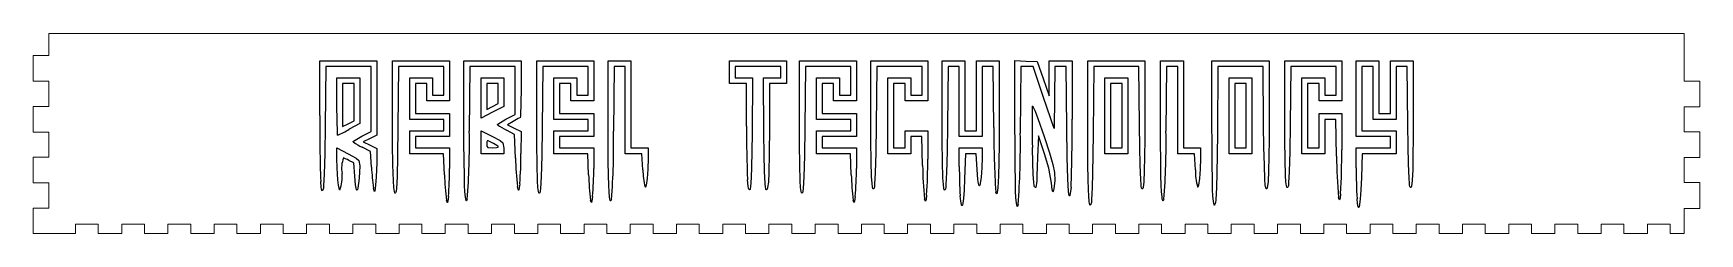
# Model space of a CAD drawing. Header units: millimetres. Extents: x -538 to 0, y -65 to 0.
import ezdxf

# ---------------------------------------------------------------- set-up
doc = ezdxf.new("R2010")
doc.units = ezdxf.units.MM

msp = doc.modelspace()

# ---------------------------------------------------------------- linework, layer by layer
at = {"color": 7, "linetype": 'Continuous', "lineweight": 15}
for p, q in [((-533.36, 0), (-533.36, -7.16)), ((-5, 0), (-533.36, 0)), ((-5, -15.39), (-5, 0)), ((-538.36, -7.16), (-538.36, -15.46)), ((-533.36, -7.16), (-538.36, -7.16)), ((-538.36, -15.46), (-533.36, -15.46)), ((-533.36, -15.46), (-533.36, -23.56)), ((0, -15.39), (-5, -15.39)), ((0, -23.68), (0, -15.39)), ((-538.36, -23.56), (-538.36, -31.86)), ((-533.36, -23.56), (-538.36, -23.56)), ((-5, -23.68), (0, -23.68)), ((-5, -31.79), (-5, -23.68)), ((-538.36, -31.86), (-533.36, -31.86)), ((-533.36, -31.86), (-533.36, -39.96)), ((0, -31.79), (-5, -31.79)), ((0, -40.08), (0, -31.79)), ((-538.36, -39.96), (-538.36, -48.26)), ((-533.36, -39.96), (-538.36, -39.96)), ((-5, -40.08), (0, -40.08)), ((-5, -48.16), (-5, -40.08)), ((-538.36, -48.26), (-533.36, -48.26)), ((-533.36, -48.26), (-533.36, -56.36)), ((0, -48.16), (-5, -48.16)), ((0, -56.45), (0, -48.16)), ((-538.36, -56.36), (-538.36, -64.6)), ((-533.36, -56.36), (-538.36, -56.36)), ((-5, -56.45), (0, -56.45)), ((-5, -64.6), (-5, -56.45)), ((-538.36, -64.6), (-524.74, -64.6)), ((-524.74, -61.6), (-517.37, -61.6)), ((-524.74, -64.6), (-524.74, -61.6)), ((-517.37, -61.6), (-517.37, -64.6)), ((-517.37, -64.6), (-509.8, -64.6)), ((-509.8, -61.6), (-502.44, -61.6)), ((-509.8, -64.6), (-509.8, -61.6)), ((-502.44, -61.6), (-502.44, -64.6)), ((-502.44, -64.6), (-494.87, -64.6)), ((-494.87, -61.6), (-487.5, -61.6)), ((-494.87, -64.6), (-494.87, -61.6)), ((-487.5, -61.6), (-487.5, -64.6)), ((-487.5, -64.6), (-479.93, -64.6)), ((-479.93, -61.6), (-472.56, -61.6)), ((-479.93, -64.6), (-479.93, -61.6)), ((-472.56, -61.6), (-472.56, -64.6)), ((-472.56, -64.6), (-464.99, -64.6)), ((-464.99, -61.6), (-457.63, -61.6)), ((-464.99, -64.6), (-464.99, -61.6)), ((-457.63, -61.6), (-457.63, -64.6)), ((-457.63, -64.6), (-450.06, -64.6)), ((-450.06, -61.6), (-442.69, -61.6)), ((-450.06, -64.6), (-450.06, -61.6)), ((-442.69, -61.6), (-442.69, -64.6)), ((-442.69, -64.6), (-435.12, -64.6)), ((-435.12, -61.6), (-427.75, -61.6)), ((-435.12, -64.6), (-435.12, -61.6)), ((-427.75, -61.6), (-427.75, -64.6)), ((-427.75, -64.6), (-420.18, -64.6)), ((-420.18, -61.6), (-412.81, -61.6)), ((-420.18, -64.6), (-420.18, -61.6)), ((-412.81, -61.6), (-412.81, -64.6)), ((-412.81, -64.6), (-405.25, -64.6)), ((-405.25, -61.6), (-397.88, -61.6)), ((-405.25, -64.6), (-405.25, -61.6)), ((-397.88, -61.6), (-397.88, -64.6)), ((-397.88, -64.6), (-390.31, -64.6)), ((-390.31, -61.6), (-382.94, -61.6)), ((-390.31, -64.6), (-390.31, -61.6)), ((-382.94, -61.6), (-382.94, -64.6)), ((-382.94, -64.6), (-375.37, -64.6)), ((-375.37, -61.6), (-368, -61.6)), ((-375.37, -64.6), (-375.37, -61.6)), ((-368, -61.6), (-368, -64.6)), ((-368, -64.6), (-360.44, -64.6)), ((-360.44, -61.6), (-353.07, -61.6)), ((-360.44, -64.6), (-360.44, -61.6)), ((-353.07, -61.6), (-353.07, -64.6)), ((-353.07, -64.6), (-345.5, -64.6)), ((-345.5, -61.6), (-338.13, -61.6)), ((-345.5, -64.6), (-345.5, -61.6)), ((-338.13, -61.6), (-338.13, -64.6)), ((-338.13, -64.6), (-330.56, -64.6)), ((-330.56, -61.6), (-323.19, -61.6)), ((-330.56, -64.6), (-330.56, -61.6)), ((-323.19, -61.6), (-323.19, -64.6)), ((-323.19, -64.6), (-315.62, -64.6)), ((-315.62, -61.6), (-308.26, -61.6)), ((-315.62, -64.6), (-315.62, -61.6)), ((-308.26, -61.6), (-308.26, -64.6)), ((-308.26, -64.6), (-300.69, -64.6)), ((-300.69, -61.6), (-293.32, -61.6)), ((-300.69, -64.6), (-300.69, -61.6)), ((-293.32, -61.6), (-293.32, -64.6)), ((-293.32, -64.6), (-285.75, -64.6)), ((-285.75, -61.6), (-278.38, -61.6)), ((-285.75, -64.6), (-285.75, -61.6)), ((-278.38, -61.6), (-278.38, -64.6)), ((-278.38, -64.6), (-270.81, -64.6)), ((-270.81, -61.6), (-263.45, -61.6)), ((-270.81, -64.6), (-270.81, -61.6)), ((-263.45, -61.6), (-263.45, -64.6)), ((-263.45, -64.6), (-255.88, -64.6)), ((-255.88, -61.6), (-248.51, -61.6)), ((-255.88, -64.6), (-255.88, -61.6)), ((-248.51, -61.6), (-248.51, -64.6)), ((-248.51, -64.6), (-240.94, -64.6)), ((-240.94, -61.6), (-233.57, -61.6)), ((-240.94, -64.6), (-240.94, -61.6)), ((-233.57, -61.6), (-233.57, -64.6)), ((-233.57, -64.6), (-226, -64.6)), ((-226, -61.6), (-218.63, -61.6)), ((-226, -64.6), (-226, -61.6)), ((-218.63, -61.6), (-218.63, -64.6)), ((-218.63, -64.6), (-211.07, -64.6)), ((-211.07, -61.6), (-203.7, -61.6)), ((-211.07, -64.6), (-211.07, -61.6)), ((-203.7, -61.6), (-203.7, -64.6)), ((-203.7, -64.6), (-196.13, -64.6)), ((-196.13, -61.6), (-188.76, -61.6)), ((-196.13, -64.6), (-196.13, -61.6)), ((-188.76, -61.6), (-188.76, -64.6)), ((-188.76, -64.6), (-181.19, -64.6)), ((-181.19, -61.6), (-173.82, -61.6)), ((-181.19, -64.6), (-181.19, -61.6)), ((-173.82, -61.6), (-173.82, -64.6)), ((-173.82, -64.6), (-166.26, -64.6)), ((-166.26, -61.6), (-158.89, -61.6)), ((-166.26, -64.6), (-166.26, -61.6)), ((-158.89, -61.6), (-158.89, -64.6)), ((-158.89, -64.6), (-151.32, -64.6)), ((-151.32, -61.6), (-143.95, -61.6)), ((-151.32, -64.6), (-151.32, -61.6)), ((-143.95, -61.6), (-143.95, -64.6)), ((-143.95, -64.6), (-136.38, -64.6)), ((-136.38, -61.6), (-129.01, -61.6)), ((-136.38, -64.6), (-136.38, -61.6)), ((-129.01, -61.6), (-129.01, -64.6)), ((-129.01, -64.6), (-121.44, -64.6)), ((-121.44, -61.6), (-114.08, -61.6)), ((-121.44, -64.6), (-121.44, -61.6)), ((-114.08, -61.6), (-114.08, -64.6)), ((-114.08, -64.6), (-106.51, -64.6)), ((-106.51, -61.6), (-99.14, -61.6)), ((-106.51, -64.6), (-106.51, -61.6)), ((-99.14, -61.6), (-99.14, -64.6)), ((-99.14, -64.6), (-91.57, -64.6)), ((-91.57, -61.6), (-84.2, -61.6)), ((-91.57, -64.6), (-91.57, -61.6)), ((-84.2, -61.6), (-84.2, -64.6)), ((-84.2, -64.6), (-76.63, -64.6)), ((-76.63, -61.6), (-69.27, -61.6)), ((-76.63, -64.6), (-76.63, -61.6)), ((-69.27, -61.6), (-69.27, -64.6)), ((-69.27, -64.6), (-61.7, -64.6)), ((-61.7, -61.6), (-54.33, -61.6)), ((-61.7, -64.6), (-61.7, -61.6)), ((-54.33, -61.6), (-54.33, -64.6)), ((-54.33, -64.6), (-46.76, -64.6)), ((-46.76, -61.6), (-39.39, -61.6)), ((-46.76, -64.6), (-46.76, -61.6)), ((-39.39, -61.6), (-39.39, -64.6)), ((-39.39, -64.6), (-31.82, -64.6)), ((-31.82, -61.6), (-24.46, -61.6)), ((-31.82, -64.6), (-31.82, -61.6)), ((-24.46, -61.6), (-24.46, -64.6)), ((-24.46, -64.6), (-16.89, -64.6)), ((-16.89, -61.6), (-9.52, -61.6)), ((-16.89, -64.6), (-16.89, -61.6)), ((-9.52, -61.6), (-9.52, -64.6)), ((-9.52, -64.6), (-5, -64.6))]:
    msp.add_line(p, q, dxfattribs=at)
at = {"color": 7, "linetype": 'Continuous'}
for p, q in [((-445.82, -8.84), (-436.6, -8.84)), ((-445.82, -26.52), (-445.82, -8.84)), ((-443.89, -10.68), (-444.08, -29.94)), ((-436.55, -10.68), (-443.89, -10.68)), ((-436.6, -8.84), (-427.37, -8.84)), ((-429.22, -10.68), (-436.55, -10.68)), ((-429.22, -21.19), (-429.22, -10.68)), ((-427.37, -8.84), (-427.37, -20.82)), ((-422.3, -8.84), (-413.07, -8.84)), ((-422.3, -26.99), (-422.3, -8.84)), ((-420.37, -10.68), (-420.56, -30.4)), ((-413.03, -10.68), (-420.37, -10.68)), ((-413.07, -8.84), (-403.85, -8.84)), ((-405.7, -10.68), (-413.03, -10.68)), ((-405.7, -15.3), (-405.7, -10.68)), ((-403.85, -8.84), (-403.85, -15.3)), ((-399.24, -8.84), (-390.01, -8.84)), ((-399.24, -28.14), (-399.24, -8.84)), ((-397.31, -10.68), (-397.5, -31.55)), ((-389.97, -10.68), (-397.31, -10.68)), ((-390.01, -8.84), (-380.79, -8.84)), ((-382.64, -10.68), (-389.97, -10.68)), ((-382.64, -18.42), (-382.64, -10.68)), ((-380.79, -8.84), (-380.79, -18.06)), ((-375.72, -8.84), (-366.49, -8.84)), ((-375.72, -26.99), (-375.72, -8.84)), ((-373.79, -10.68), (-373.97, -30.4)), ((-366.45, -10.68), (-373.79, -10.68)), ((-366.49, -8.84), (-357.27, -8.84)), ((-359.11, -10.68), (-366.45, -10.68)), ((-359.11, -15.3), (-359.11, -10.68)), ((-357.27, -8.84), (-357.27, -15.3)), ((-352.66, -8.84), (-348.97, -8.84)), ((-352.66, -28.14), (-352.66, -8.84)), ((-350.73, -10.68), (-350.91, -31.55)), ((-348.93, -10.68), (-350.73, -10.68)), ((-348.97, -8.84), (-345.28, -8.84)), ((-347.12, -10.68), (-348.93, -10.68)), ((-347.12, -24.75), (-347.12, -10.68)), ((-345.28, -8.84), (-345.28, -22.9)), ((-313.46, -8.84), (-304.23, -8.84)), ((-313.46, -12.53), (-313.46, -8.84)), ((-311.61, -10.68), (-311.61, -12.53)), ((-304.23, -10.68), (-311.61, -10.68)), ((-304.23, -8.84), (-295.01, -8.84)), ((-296.85, -10.68), (-304.23, -10.68)), ((-296.85, -12.53), (-296.85, -10.68)), ((-295.01, -8.84), (-295.01, -12.53)), ((-290.86, -8.84), (-281.63, -8.84)), ((-290.86, -26.99), (-290.86, -8.84)), ((-288.93, -10.68), (-289.11, -30.4)), ((-281.59, -10.68), (-288.93, -10.68)), ((-281.63, -8.84), (-272.41, -8.84)), ((-274.25, -10.68), (-281.59, -10.68)), ((-274.25, -15.3), (-274.25, -10.68)), ((-272.41, -8.84), (-272.41, -15.3)), ((-267.8, -8.84), (-258.57, -8.84)), ((-267.8, -26.29), (-267.8, -8.84)), ((-265.87, -10.68), (-266.06, -29.71)), ((-258.53, -10.68), (-265.87, -10.68)), ((-258.57, -8.84), (-249.35, -8.84)), ((-251.19, -10.68), (-258.53, -10.68)), ((-251.19, -15.3), (-251.19, -10.68)), ((-249.35, -8.84), (-249.35, -15.3)), ((-244.74, -8.84), (-241.05, -8.84)), ((-244.73, -26.25), (-244.74, -8.84)), ((-242.81, -10.68), (-243.01, -29.71)), ((-241.01, -10.68), (-242.81, -10.68)), ((-241.05, -8.84), (-237.36, -8.84)), ((-239.2, -10.68), (-241.01, -10.68)), ((-239.2, -21.98), (-239.2, -10.68)), ((-237.36, -8.84), (-237.36, -20.14)), ((-233.67, -8.84), (-229.98, -8.84)), ((-233.67, -20.14), (-233.67, -8.84)), ((-231.82, -10.68), (-231.82, -21.98)), ((-230.02, -10.68), (-231.82, -10.68)), ((-228.23, -10.68), (-230.02, -10.68)), ((-229.98, -8.84), (-226.29, -8.84)), ((-228.01, -30.4), (-228.23, -10.68)), ((-226.29, -8.84), (-226.34, -28.09)), ((-221.22, -8.8), (-217.64, -8.93)), ((-221.22, -29.04), (-221.22, -8.8)), ((-219.3, -10.68), (-219.49, -32.24)), ((-217.33, -10.68), (-219.3, -10.68)), ((-217.64, -8.93), (-214.07, -9.07)), ((-215.37, -10.68), (-217.33, -10.68)), ((-211.95, -20.7), (-215.37, -10.68)), ((-214.07, -9.07), (-212.14, -14.6)), ((-210.18, -14.49), (-210.15, -8.84)), ((-210.15, -8.84), (-206.46, -8.84)), ((-208.29, -10.68), (-208.41, -20.7)), ((-206.49, -10.68), (-208.29, -10.68)), ((-204.7, -10.68), (-206.49, -10.68)), ((-206.46, -8.84), (-202.77, -8.84)), ((-204.49, -30.4), (-204.7, -10.68)), ((-202.77, -8.84), (-202.77, -27.63)), ((-197.7, -8.84), (-188.47, -8.84)), ((-197.7, -28.83), (-197.7, -8.84)), ((-195.77, -10.68), (-195.95, -32.24)), ((-188.48, -10.68), (-195.77, -10.68)), ((-181.18, -10.68), (-188.48, -10.68)), ((-188.47, -8.84), (-179.25, -8.84)), ((-180.99, -29.71), (-181.18, -10.68)), ((-179.25, -8.84), (-179.25, -26.71)), ((-174.17, -8.84), (-170.49, -8.84)), ((-174.17, -28.14), (-174.17, -8.84)), ((-172.25, -10.68), (-172.43, -31.55)), ((-170.44, -10.68), (-172.25, -10.68)), ((-170.49, -8.84), (-166.8, -8.84)), ((-168.64, -10.68), (-170.44, -10.68)), ((-168.64, -24.75), (-168.64, -10.68)), ((-166.8, -8.84), (-166.8, -22.9)), ((-157.57, -8.84), (-148.35, -8.84)), ((-157.57, -28.83), (-157.57, -8.84)), ((-155.65, -10.68), (-155.83, -32.24)), ((-148.35, -10.68), (-155.65, -10.68)), ((-148.35, -8.84), (-139.12, -8.84)), ((-141.05, -10.68), (-148.35, -10.68)), ((-140.87, -29.71), (-141.05, -10.68)), ((-139.12, -8.84), (-139.13, -26.71)), ((-134.05, -8.84), (-124.83, -8.84)), ((-134.05, -26.06), (-134.05, -8.84)), ((-132.13, -10.68), (-132.31, -29.48)), ((-124.79, -10.68), (-132.13, -10.68)), ((-124.83, -8.84), (-115.6, -8.84)), ((-117.45, -10.68), (-124.79, -10.68)), ((-117.45, -15.3), (-117.45, -10.68)), ((-115.6, -8.84), (-115.6, -15.3)), ((-110.99, -8.84), (-107.3, -8.84)), ((-110.99, -21.06), (-110.99, -8.84)), ((-109.15, -10.68), (-109.15, -21.06)), ((-107.3, -10.68), (-109.15, -10.68)), ((-107.3, -8.84), (-103.61, -8.84)), ((-105.46, -10.68), (-107.3, -10.68)), ((-105.46, -19.22), (-105.46, -10.68)), ((-103.61, -8.84), (-103.61, -17.37)), ((-99.92, -8.84), (-96.23, -8.84)), ((-99.92, -17.37), (-99.92, -8.84)), ((-98.08, -10.68), (-98.08, -19.22)), ((-96.28, -10.68), (-98.08, -10.68)), ((-94.47, -10.68), (-96.28, -10.68)), ((-96.23, -8.84), (-92.54, -8.84)), ((-94.29, -29.48), (-94.47, -10.68)), ((-92.54, -8.84), (-92.55, -26.48)), ((-440.28, -14.37), (-436.6, -14.37)), ((-440.28, -23.6), (-440.28, -14.37)), ((-436.6, -14.37), (-432.91, -14.37)), ((-432.91, -14.37), (-432.91, -21.71)), ((-416.76, -14.37), (-413.07, -14.37)), ((-416.76, -21.06), (-416.76, -14.37)), ((-413.07, -14.37), (-409.38, -14.37)), ((-409.38, -14.37), (-409.38, -17.14)), ((-405.7, -19.91), (-405.7, -15.3)), ((-403.85, -15.3), (-403.85, -21.75)), ((-393.7, -14.37), (-390.01, -14.37)), ((-393.7, -20.83), (-393.7, -14.37)), ((-390.01, -14.37), (-386.32, -14.37)), ((-386.32, -14.37), (-386.32, -18.98)), ((-370.18, -14.37), (-366.49, -14.37)), ((-370.18, -21.06), (-370.18, -14.37)), ((-366.49, -14.37), (-362.8, -14.37)), ((-362.8, -14.37), (-362.8, -17.14)), ((-359.11, -19.91), (-359.11, -15.3)), ((-357.27, -15.3), (-357.27, -21.75)), ((-313.46, -16.22), (-313.46, -12.53)), ((-311.61, -12.53), (-311.61, -14.37)), ((-311.61, -14.37), (-308.8, -14.37)), ((-308.8, -14.37), (-305.99, -14.37)), ((-305.99, -14.37), (-306.15, -32.11)), ((-302.48, -14.37), (-299.67, -14.37)), ((-302.32, -32.11), (-302.48, -14.37)), ((-299.67, -14.37), (-296.85, -14.37)), ((-296.85, -14.37), (-296.85, -12.53)), ((-295.01, -12.53), (-295.01, -16.22)), ((-285.32, -14.37), (-281.63, -14.37)), ((-285.32, -21.06), (-285.32, -14.37)), ((-281.63, -14.37), (-277.94, -14.37)), ((-277.94, -14.37), (-277.94, -17.14)), ((-274.25, -19.91), (-274.25, -15.3)), ((-272.41, -15.3), (-272.41, -21.75)), ((-262.26, -14.37), (-258.57, -14.37)), ((-262.26, -26.59), (-262.26, -14.37)), ((-258.57, -14.37), (-254.88, -14.37)), ((-254.88, -14.37), (-254.88, -17.14)), ((-251.19, -19.91), (-251.19, -15.3)), ((-249.35, -15.3), (-249.35, -21.75)), ((-212.14, -14.6), (-210.21, -20.14)), ((-210.21, -20.14), (-210.18, -14.49)), ((-192.16, -14.37), (-188.47, -14.37)), ((-192.16, -26.59), (-192.16, -14.37)), ((-188.47, -14.37), (-184.78, -14.37)), ((-184.78, -14.37), (-184.78, -26.59)), ((-152.04, -14.37), (-148.35, -14.37)), ((-152.04, -26.59), (-152.04, -14.37)), ((-148.35, -14.37), (-144.66, -14.37)), ((-144.66, -14.37), (-144.66, -26.59)), ((-128.52, -14.37), (-124.83, -14.37)), ((-128.52, -26.59), (-128.52, -14.37)), ((-124.83, -14.37), (-121.14, -14.37)), ((-121.14, -14.37), (-121.14, -17.14)), ((-117.45, -19.91), (-117.45, -15.3)), ((-115.6, -15.3), (-115.6, -21.75)), ((-438.44, -16.22), (-438.44, -23.14)), ((-436.6, -16.22), (-438.44, -16.22)), ((-434.75, -16.22), (-436.6, -16.22)), ((-434.75, -22.2), (-434.75, -16.22)), ((-429.22, -31.7), (-429.22, -21.19)), ((-427.37, -20.82), (-427.37, -32.8)), ((-416.76, -27.75), (-416.76, -21.06)), ((-414.92, -16.22), (-414.92, -21.06)), ((-413.07, -16.22), (-414.92, -16.22)), ((-414.92, -21.06), (-414.92, -25.9)), ((-411.23, -16.22), (-413.07, -16.22)), ((-411.23, -18.98), (-411.23, -16.22)), ((-411.23, -21.75), (-411.23, -18.98)), ((-409.38, -17.14), (-409.38, -19.91)), ((-409.38, -19.91), (-407.54, -19.91)), ((-407.54, -19.91), (-405.7, -19.91)), ((-393.7, -27.3), (-393.7, -20.83)), ((-391.86, -16.22), (-391.86, -20.38)), ((-390.01, -16.22), (-391.86, -16.22)), ((-391.86, -20.38), (-391.86, -24.54)), ((-388.17, -16.22), (-390.01, -16.22)), ((-388.17, -19.44), (-388.17, -16.22)), ((-388.17, -22.66), (-388.17, -19.44)), ((-386.32, -18.98), (-386.32, -23.59)), ((-382.64, -26.17), (-382.64, -18.42)), ((-370.18, -27.75), (-370.18, -21.06)), ((-368.34, -16.22), (-368.34, -21.06)), ((-366.49, -16.22), (-368.34, -16.22)), ((-368.34, -21.06), (-368.34, -25.9)), ((-364.65, -16.22), (-366.49, -16.22)), ((-364.65, -18.98), (-364.65, -16.22)), ((-364.65, -21.75), (-364.65, -18.98)), ((-362.8, -17.14), (-362.8, -19.91)), ((-362.8, -19.91), (-360.96, -19.91)), ((-360.96, -19.91), (-359.11, -19.91)), ((-310.69, -16.22), (-313.46, -16.22)), ((-307.92, -16.22), (-310.69, -16.22)), ((-307.92, -29.98), (-307.92, -16.22)), ((-300.54, -16.22), (-300.55, -30.4)), ((-297.78, -16.22), (-300.54, -16.22)), ((-295.01, -16.22), (-297.78, -16.22)), ((-285.32, -27.75), (-285.32, -21.06)), ((-283.48, -16.22), (-283.48, -21.06)), ((-281.63, -16.22), (-283.48, -16.22)), ((-283.48, -21.06), (-283.48, -25.9)), ((-279.79, -16.22), (-281.63, -16.22)), ((-279.79, -18.98), (-279.79, -16.22)), ((-279.79, -21.75), (-279.79, -18.98)), ((-277.94, -17.14), (-277.94, -19.91)), ((-277.94, -19.91), (-276.1, -19.91)), ((-276.1, -19.91), (-274.25, -19.91)), ((-260.42, -16.22), (-260.42, -26.59)), ((-258.57, -16.22), (-260.42, -16.22)), ((-256.73, -16.22), (-258.57, -16.22)), ((-256.73, -18.98), (-256.73, -16.22)), ((-256.73, -21.75), (-256.73, -18.98)), ((-254.88, -17.14), (-254.88, -19.91)), ((-254.88, -19.91), (-253.04, -19.91)), ((-253.04, -19.91), (-251.19, -19.91)), ((-237.36, -20.14), (-237.36, -31.44)), ((-233.67, -31.44), (-233.67, -20.14)), ((-208.53, -30.71), (-211.95, -20.7)), ((-208.41, -20.7), (-208.53, -30.71)), ((-190.32, -16.22), (-190.32, -26.59)), ((-188.47, -16.22), (-190.32, -16.22)), ((-186.63, -16.22), (-188.47, -16.22)), ((-186.63, -26.59), (-186.63, -16.22)), ((-150.19, -16.22), (-150.19, -26.59)), ((-148.35, -16.22), (-150.19, -16.22)), ((-146.5, -16.22), (-148.35, -16.22)), ((-146.5, -26.59), (-146.5, -16.22)), ((-126.67, -16.22), (-126.67, -26.59)), ((-124.83, -16.22), (-126.67, -16.22)), ((-122.98, -16.22), (-124.83, -16.22)), ((-122.98, -18.98), (-122.98, -16.22)), ((-122.98, -21.75), (-122.98, -18.98)), ((-121.14, -17.14), (-121.14, -19.91)), ((-121.14, -19.91), (-119.29, -19.91)), ((-119.29, -19.91), (-117.45, -19.91)), ((-110.99, -33.28), (-110.99, -21.06)), ((-109.15, -21.06), (-109.15, -31.44)), ((-105.46, -27.75), (-105.46, -19.22)), ((-103.61, -17.37), (-103.61, -25.9)), ((-99.92, -25.9), (-99.92, -17.37)), ((-98.08, -19.22), (-98.08, -27.75)), ((-438.44, -23.14), (-438.44, -30.07)), ((-434.75, -28.19), (-434.75, -22.2)), ((-432.91, -21.71), (-432.91, -29.05)), ((-414.92, -25.9), (-409.38, -25.9)), ((-407.54, -21.75), (-411.23, -21.75)), ((-409.38, -25.9), (-403.85, -25.9)), ((-403.85, -21.75), (-407.54, -21.75)), ((-403.85, -25.9), (-403.85, -29.59)), ((-390.01, -25.44), (-393.7, -27.3)), ((-391.86, -24.54), (-390.01, -23.6)), ((-390.01, -23.6), (-388.17, -22.66)), ((-386.32, -23.59), (-390.01, -25.44)), ((-385.69, -27.67), (-382.64, -26.17)), ((-368.34, -25.9), (-362.8, -25.9)), ((-360.96, -21.75), (-364.65, -21.75)), ((-362.8, -25.9), (-357.27, -25.9)), ((-357.27, -21.75), (-360.96, -21.75)), ((-357.27, -25.9), (-357.27, -29.59)), ((-347.12, -38.82), (-347.12, -24.75)), ((-345.28, -22.9), (-345.28, -36.97)), ((-283.48, -25.9), (-277.94, -25.9)), ((-276.1, -21.75), (-279.79, -21.75)), ((-277.94, -25.9), (-272.41, -25.9)), ((-272.41, -21.75), (-276.1, -21.75)), ((-272.41, -25.9), (-272.41, -29.59)), ((-262.26, -38.82), (-262.26, -26.59)), ((-260.42, -26.59), (-260.42, -36.97)), ((-253.04, -21.75), (-256.73, -21.75)), ((-249.35, -21.75), (-253.04, -21.75)), ((-239.2, -33.28), (-239.2, -21.98)), ((-231.82, -21.98), (-231.82, -33.28)), ((-192.16, -38.82), (-192.16, -26.59)), ((-190.32, -26.59), (-190.32, -36.97)), ((-186.63, -36.97), (-186.63, -26.59)), ((-184.78, -26.59), (-184.78, -38.82)), ((-168.64, -38.82), (-168.64, -24.75)), ((-166.8, -22.9), (-166.8, -36.97)), ((-152.04, -38.82), (-152.04, -26.59)), ((-150.19, -26.59), (-150.19, -36.97)), ((-146.5, -36.97), (-146.5, -26.59)), ((-144.66, -26.59), (-144.66, -38.82)), ((-128.52, -38.82), (-128.52, -26.59)), ((-126.67, -26.59), (-126.67, -36.97)), ((-119.29, -21.75), (-122.98, -21.75)), ((-122.98, -25.9), (-119.29, -25.9)), ((-122.98, -31.44), (-122.98, -25.9)), ((-115.6, -21.75), (-119.29, -21.75)), ((-119.29, -25.9), (-115.6, -25.9)), ((-115.6, -25.9), (-115.65, -37.55)), ((-103.61, -25.9), (-101.77, -25.9)), ((-101.77, -25.9), (-99.92, -25.9)), ((-438.44, -30.07), (-436.6, -29.13)), ((-436.6, -29.13), (-434.75, -28.19)), ((-432.91, -29.05), (-436.34, -30.93)), ((-432.27, -33.21), (-429.22, -31.7)), ((-411.23, -27.75), (-416.76, -27.75)), ((-416.76, -31.44), (-411.23, -31.44)), ((-416.76, -35.13), (-416.76, -31.44)), ((-405.7, -27.75), (-411.23, -27.75)), ((-411.23, -31.44), (-405.7, -31.44)), ((-405.7, -29.59), (-405.7, -27.75)), ((-405.7, -31.44), (-405.7, -29.59)), ((-403.85, -29.59), (-403.85, -33.28)), ((-393.7, -31.43), (-390.01, -33.28)), ((-393.7, -35.12), (-393.7, -31.43)), ((-382.87, -32.59), (-385.49, -31.2)), ((-383.31, -28.4), (-385.14, -29.51)), ((-385.14, -29.51), (-382.97, -30.56)), ((-382.97, -30.56), (-380.79, -31.62)), ((-380.79, -31.62), (-380.84, -38.79)), ((-364.65, -27.75), (-370.18, -27.75)), ((-370.18, -31.44), (-364.65, -31.44)), ((-370.18, -35.13), (-370.18, -31.44)), ((-359.11, -27.75), (-364.65, -27.75)), ((-364.65, -31.44), (-359.11, -31.44)), ((-359.11, -29.59), (-359.11, -27.75)), ((-359.11, -31.44), (-359.11, -29.59)), ((-357.27, -29.59), (-357.27, -33.28)), ((-279.79, -27.75), (-285.32, -27.75)), ((-285.32, -31.44), (-279.79, -31.44)), ((-285.32, -35.13), (-285.32, -31.44)), ((-274.25, -27.75), (-279.79, -27.75)), ((-279.79, -31.44), (-274.25, -31.44)), ((-274.25, -29.59), (-274.25, -27.75)), ((-274.25, -31.44), (-274.25, -29.59)), ((-272.41, -29.59), (-272.41, -33.28)), ((-256.73, -31.44), (-253.04, -31.44)), ((-256.73, -34.2), (-256.73, -31.44)), ((-253.04, -31.44), (-249.35, -31.44)), ((-249.35, -31.44), (-249.4, -40.55)), ((-237.36, -31.44), (-235.51, -31.44)), ((-235.51, -31.44), (-233.67, -31.44)), ((-122.98, -36.97), (-122.98, -31.44)), ((-121.14, -27.75), (-121.14, -33.28)), ((-119.35, -27.75), (-121.14, -27.75)), ((-117.57, -27.75), (-119.35, -27.75)), ((-117.3, -39.62), (-117.57, -27.75)), ((-109.15, -31.44), (-103.61, -31.44)), ((-101.77, -27.75), (-105.46, -27.75)), ((-103.61, -31.44), (-98.08, -31.44)), ((-98.08, -27.75), (-101.77, -27.75)), ((-98.08, -31.44), (-98.08, -35.13)), ((-440.28, -36.91), (-436.6, -38.9)), ((-440.28, -40.33), (-440.28, -36.91)), ((-429.45, -38.12), (-432.07, -36.73)), ((-429.56, -33.92), (-431.75, -35.03)), ((-431.75, -35.03), (-429.56, -36.09)), ((-427.37, -32.8), (-429.56, -33.92)), ((-429.56, -36.09), (-427.37, -37.16)), ((-427.37, -37.16), (-427.42, -41.79)), ((-416.76, -38.82), (-416.76, -35.13)), ((-414.92, -33.28), (-414.92, -35.13)), ((-409.38, -33.28), (-414.92, -33.28)), ((-414.92, -35.13), (-414.92, -36.97)), ((-414.92, -36.97), (-409.38, -36.97)), ((-403.85, -33.28), (-409.38, -33.28)), ((-409.38, -36.97), (-403.85, -36.97)), ((-403.85, -36.97), (-403.9, -43.54)), ((-393.7, -38.82), (-393.7, -35.12)), ((-386.32, -36.98), (-386.32, -38.82)), ((-382.58, -40.21), (-382.87, -32.59)), ((-370.18, -38.82), (-370.18, -35.13)), ((-368.34, -33.28), (-368.34, -35.13)), ((-362.8, -33.28), (-368.34, -33.28)), ((-368.34, -35.13), (-368.34, -36.97)), ((-368.34, -36.97), (-362.8, -36.97)), ((-357.27, -33.28), (-362.8, -33.28)), ((-362.8, -36.97), (-357.27, -36.97)), ((-357.27, -36.97), (-357.32, -43.54)), ((-345.28, -36.97), (-342.51, -36.97)), ((-342.51, -36.97), (-339.74, -36.97)), ((-339.74, -36.97), (-339.75, -40.31)), ((-285.32, -38.82), (-285.32, -35.13)), ((-283.48, -33.28), (-283.48, -35.13)), ((-277.94, -33.28), (-283.48, -33.28)), ((-283.48, -35.13), (-283.48, -36.97)), ((-283.48, -36.97), (-277.94, -36.97)), ((-272.41, -33.28), (-277.94, -33.28)), ((-277.94, -36.97), (-272.41, -36.97)), ((-272.41, -36.97), (-272.46, -43.54)), ((-260.42, -36.97), (-258.57, -36.97)), ((-258.57, -36.97), (-256.73, -36.97)), ((-256.73, -36.97), (-256.73, -34.2)), ((-254.88, -33.28), (-254.88, -36.05)), ((-253.11, -33.28), (-254.88, -33.28)), ((-254.88, -36.05), (-254.88, -38.82)), ((-251.33, -33.28), (-253.11, -33.28)), ((-251.04, -42.62), (-251.33, -33.28)), ((-235.51, -33.28), (-239.2, -33.28)), ((-239.2, -36.97), (-235.51, -36.97)), ((-239.2, -42.9), (-239.2, -36.97)), ((-231.82, -33.28), (-235.51, -33.28)), ((-235.51, -36.97), (-231.82, -36.97)), ((-231.82, -36.97), (-231.83, -40.08)), ((-213.61, -33.05), (-213.89, -39.97)), ((-211.66, -38.82), (-213.61, -33.05)), ((-190.32, -36.97), (-188.47, -36.97)), ((-188.47, -36.97), (-186.63, -36.97)), ((-166.8, -36.97), (-164.03, -36.97)), ((-164.03, -36.97), (-161.26, -36.97)), ((-161.26, -36.97), (-161.26, -40.31)), ((-150.19, -36.97), (-148.35, -36.97)), ((-148.35, -36.97), (-146.5, -36.97)), ((-126.67, -36.97), (-124.83, -36.97)), ((-124.83, -36.97), (-122.98, -36.97)), ((-121.14, -33.28), (-121.14, -38.82)), ((-105.46, -33.28), (-110.99, -33.28)), ((-110.99, -36.97), (-105.46, -36.97)), ((-110.99, -43.36), (-110.99, -36.97)), ((-99.92, -33.28), (-105.46, -33.28)), ((-105.46, -36.97), (-99.92, -36.97)), ((-99.92, -35.13), (-99.92, -33.28)), ((-99.92, -36.97), (-99.92, -35.13)), ((-98.08, -35.13), (-98.08, -38.82)), ((-434.83, -41.72), (-436.42, -40.96)), ((-434.5, -46.04), (-434.83, -41.72)), ((-429.11, -43.2), (-429.45, -38.12)), ((-411.3, -38.82), (-416.76, -38.82)), ((-405.84, -38.82), (-411.3, -38.82)), ((-405.53, -45.62), (-405.84, -38.82)), ((-390.01, -38.82), (-393.7, -38.82)), ((-386.32, -38.82), (-390.01, -38.82)), ((-364.72, -38.82), (-370.18, -38.82)), ((-359.26, -38.82), (-364.72, -38.82)), ((-358.95, -45.62), (-359.26, -38.82)), ((-344.42, -38.82), (-347.12, -38.82)), ((-341.72, -38.82), (-344.42, -38.82)), ((-341.39, -44), (-341.72, -38.82)), ((-279.86, -38.82), (-285.32, -38.82)), ((-274.4, -38.82), (-279.86, -38.82)), ((-274.09, -45.62), (-274.4, -38.82)), ((-258.57, -38.82), (-262.26, -38.82)), ((-254.88, -38.82), (-258.57, -38.82)), ((-237.22, -38.82), (-237.48, -46.94)), ((-235.5, -38.82), (-237.22, -38.82)), ((-233.79, -38.82), (-235.5, -38.82)), ((-233.46, -43.89), (-233.79, -38.82)), ((-188.47, -38.82), (-192.16, -38.82)), ((-184.78, -38.82), (-188.47, -38.82)), ((-165.94, -38.82), (-168.64, -38.82)), ((-163.24, -38.82), (-165.94, -38.82)), ((-162.91, -44), (-163.24, -38.82)), ((-148.35, -38.82), (-152.04, -38.82)), ((-144.66, -38.82), (-148.35, -38.82)), ((-124.83, -38.82), (-128.52, -38.82)), ((-121.14, -38.82), (-124.83, -38.82)), ((-109.01, -38.82), (-109.29, -46.54)), ((-103.54, -38.82), (-109.01, -38.82)), ((-98.08, -38.82), (-103.54, -38.82)), ((-307.62, -47.3), (-307.62, -47.3)), ((-209.38, -48.27), (-209.38, -48.27)), ((-352.35, -51.05), (-352.35, -51.05)), ((-238.9, -52.37), (-238.9, -52.37)), ((-220.91, -52.93), (-220.91, -52.93)), ((-197.39, -52.43), (-197.39, -52.43)), ((-173.87, -51.05), (-173.87, -51.05)), ((-157.27, -52.43), (-157.27, -52.43)), ((-110.68, -53.39), (-110.68, -53.39))]:
    msp.add_line(p, q, dxfattribs=at)
at = {"color": 7, "linetype": 'Continuous', "flags": 128}
for points in [[(-380.79, -18.06), (-381, -26.56), (-381.1, -27.24), (-381.12, -27.28), (-381.14, -27.29)], [(-440.03, -32.82), (-440.04, -32.82), (-440.05, -32.81), (-440.06, -32.77), (-440.13, -32.09), (-440.28, -23.6)], [(-266.72, -49.85), (-266.86, -50.11), (-266.96, -50.17), (-267.03, -50.14), (-267.09, -50.04), (-267.22, -49.65), (-267.4, -48.37), (-267.54, -46.27), (-267.69, -41.2), (-267.77, -34.73), (-267.8, -26.29)], [(-243.67, -50.12), (-243.8, -50.44), (-243.87, -50.52), (-243.93, -50.54), (-243.99, -50.51), (-244.04, -50.42), (-244.15, -50.07), (-244.33, -48.77), (-244.47, -46.6), (-244.63, -41.39), (-244.71, -34.78), (-244.73, -26.25)], [(-215.61, -23.6), (-215.57, -23.5), (-215.55, -23.49), (-215.53, -23.49), (-215.47, -23.53), (-215.41, -23.6), (-215.3, -23.79), (-214.7, -25.11), (-213.8, -27.48), (-211.79, -33.28)], [(-179.25, -26.71), (-179.27, -34.04), (-179.32, -39.87), (-179.42, -44.3), (-179.58, -47.86), (-179.82, -49.76), (-179.93, -50.08), (-180, -50.17), (-180.05, -50.2), (-180.12, -50.18), (-180.18, -50.12), (-180.33, -49.85)], [(-139.13, -26.71), (-139.14, -34.04), (-139.2, -39.87), (-139.29, -44.3), (-139.46, -47.86), (-139.7, -49.76), (-139.81, -50.08), (-139.87, -50.17), (-139.93, -50.2), (-139.99, -50.18), (-140.06, -50.12), (-140.21, -49.85)], [(-132.96, -49.39), (-133.11, -49.64), (-133.21, -49.71), (-133.28, -49.68), (-133.35, -49.58), (-133.47, -49.19), (-133.65, -47.93), (-133.79, -45.84), (-133.95, -40.82), (-134.03, -34.42), (-134.05, -26.06)], [(-92.55, -26.48), (-92.56, -33.73), (-92.62, -39.5), (-92.71, -43.89), (-92.88, -47.41), (-93.12, -49.3), (-93.23, -49.62), (-93.29, -49.71), (-93.35, -49.74), (-93.41, -49.72), (-93.48, -49.66), (-93.62, -49.39)], [(-444.08, -29.94), (-444.2, -38.79), (-444.38, -45.46), (-444.57, -49.12), (-444.66, -49.98), (-444.74, -50.31)], [(-421.21, -51.24), (-421.36, -51.49), (-421.46, -51.55), (-421.53, -51.52), (-421.6, -51.42), (-421.72, -51.02), (-421.9, -49.72), (-422.04, -47.57), (-422.2, -42.36), (-422.27, -35.7), (-422.3, -26.99)], [(-420.56, -30.4), (-420.68, -39.5), (-420.86, -46.3), (-421.05, -50.03), (-421.14, -50.9), (-421.21, -51.24)], [(-398.93, -51.05), (-399.02, -49.12), (-399.1, -45.76), (-399.17, -41.29), (-399.22, -35.02), (-399.24, -28.14)], [(-388.43, -29.49), (-388.44, -29.45), (-388.43, -29.4), (-388.31, -29.25), (-385.69, -27.67)], [(-374.63, -51.24), (-374.78, -51.49), (-374.88, -51.55), (-374.95, -51.52), (-375.02, -51.42), (-375.14, -51.02), (-375.32, -49.72), (-375.46, -47.57), (-375.62, -42.36), (-375.69, -35.7), (-375.72, -26.99)], [(-373.97, -30.4), (-374.1, -39.5), (-374.28, -46.3), (-374.47, -50.03), (-374.56, -50.9), (-374.63, -51.24)], [(-352.35, -51.05), (-352.44, -49.12), (-352.52, -45.76), (-352.59, -41.29), (-352.64, -35.02), (-352.66, -28.14)], [(-306.15, -32.11), (-306.22, -38.22), (-306.32, -43.06), (-306.43, -46.64), (-306.63, -49.52), (-306.73, -50.14), (-306.78, -50.28), (-306.81, -50.35)], [(-301.65, -50.35), (-301.7, -50.24), (-301.75, -50.09), (-301.82, -49.65), (-301.94, -48.38), (-302.11, -44.48), (-302.23, -39.18), (-302.32, -32.11)], [(-300.55, -30.4), (-300.59, -38.89), (-300.72, -44.87), (-300.89, -47.96), (-301.13, -49.77), (-301.3, -50.27), (-301.4, -50.39), (-301.5, -50.43), (-301.65, -50.35)], [(-289.77, -51.24), (-289.92, -51.49), (-290.02, -51.55), (-290.09, -51.52), (-290.16, -51.42), (-290.28, -51.02), (-290.46, -49.72), (-290.6, -47.57), (-290.76, -42.36), (-290.83, -35.7), (-290.86, -26.99)], [(-289.11, -30.4), (-289.24, -39.5), (-289.42, -46.3), (-289.61, -50.03), (-289.7, -50.9), (-289.77, -51.24)], [(-266.06, -29.71), (-266.18, -38.44), (-266.36, -45.04), (-266.55, -48.66), (-266.64, -49.52), (-266.72, -49.85)], [(-243.01, -29.71), (-243.14, -38.08), (-243.33, -44.86), (-243.52, -48.78), (-243.6, -49.74), (-243.67, -50.12)], [(-226.34, -28.09), (-226.37, -35.58), (-226.43, -41.51), (-226.53, -45.98), (-226.71, -49.82), (-226.92, -51.35), (-227.02, -51.64), (-227.11, -51.71), (-227.17, -51.69), (-227.24, -51.61), (-227.4, -51.27)], [(-220.91, -52.93), (-221, -50.95), (-221.08, -47.46), (-221.14, -42.8), (-221.2, -36.25), (-221.22, -29.04)], [(-203.08, -49.65), (-203.33, -51.69), (-203.45, -52.21), (-203.51, -52.36), (-203.56, -52.4), (-203.6, -52.39), (-203.65, -52.33), (-203.78, -51.81), (-203.88, -51.05), (-204.14, -46.88), (-204.35, -39.96), (-204.49, -30.4)], [(-197.39, -52.43), (-197.48, -50.47), (-197.56, -47.03), (-197.63, -42.42), (-197.68, -35.95), (-197.7, -28.83)], [(-195.95, -32.24), (-196.03, -39.22), (-196.13, -45.08), (-196.25, -49.69), (-196.44, -53.66), (-196.53, -54.58), (-196.61, -54.92)], [(-180.33, -49.85), (-180.41, -49.44), (-180.48, -48.84), (-180.59, -47.18), (-180.76, -42.51), (-180.89, -36.74), (-180.99, -29.71)], [(-173.87, -51.05), (-173.96, -49.12), (-174.04, -45.76), (-174.1, -41.29), (-174.16, -35.02), (-174.17, -28.14)], [(-157.27, -52.43), (-157.36, -50.47), (-157.44, -47.03), (-157.5, -42.42), (-157.55, -35.95), (-157.57, -28.83)], [(-155.83, -32.24), (-155.9, -39.22), (-156.01, -45.08), (-156.13, -49.69), (-156.32, -53.66), (-156.41, -54.58), (-156.48, -54.92)], [(-140.21, -49.85), (-140.29, -49.44), (-140.35, -48.84), (-140.46, -47.18), (-140.64, -42.51), (-140.77, -36.74), (-140.87, -29.71)], [(-132.31, -29.48), (-132.43, -38.16), (-132.61, -44.66), (-132.8, -48.22), (-132.89, -49.06), (-132.96, -49.39)], [(-93.62, -49.39), (-93.71, -48.99), (-93.77, -48.39), (-93.88, -46.73), (-94.06, -42.11), (-94.19, -36.41), (-94.29, -29.48)], [(-435.01, -35.02), (-435.02, -34.98), (-435.01, -34.93), (-434.89, -34.78), (-432.27, -33.21)], [(-391.64, -34.67), (-391.69, -34.69), (-391.73, -34.76), (-391.8, -35), (-391.86, -35.82)], [(-391.86, -35.82), (-391.8, -36.44), (-391.56, -36.78), (-390.01, -36.97)], [(-388.17, -36.6), (-388.19, -36.55), (-388.22, -36.5), (-388.33, -36.39), (-388.63, -36.16), (-389.69, -35.51), (-390.98, -34.87), (-391.41, -34.71), (-391.64, -34.67)], [(-390.01, -33.28), (-387.52, -34.59), (-386.64, -35.3), (-386.32, -36.98)], [(-390.01, -36.97), (-388.71, -36.86), (-388.32, -36.74), (-388.21, -36.67), (-388.17, -36.6)], [(-214.85, -49.52), (-214.96, -49.3), (-215.04, -49), (-215.17, -48.12), (-215.36, -45.47), (-215.49, -41.82), (-215.59, -36.86)], [(-211.79, -33.28), (-210.05, -38.56), (-208.95, -42.25), (-208.4, -44.9), (-208.33, -47.41), (-208.71, -50.12)], [(-439.98, -47.3), (-440.22, -43.33), (-440.28, -40.33)], [(-436.6, -38.9), (-434.11, -40.3), (-433.23, -41.05), (-432.91, -42.74)], [(-432.91, -42.74), (-433.11, -46.69), (-433.54, -49.89), (-433.67, -50.37), (-433.77, -50.55), (-433.8, -50.58), (-433.84, -50.57)], [(-427.42, -41.79), (-427.57, -46.27), (-427.79, -48.96)], [(-339.75, -40.31), (-339.84, -43.79), (-340.07, -46.85), (-340.37, -48.96), (-340.51, -49.43), (-340.58, -49.54), (-340.62, -49.58), (-340.67, -49.59), (-340.71, -49.56)], [(-231.83, -40.08), (-231.92, -43.39), (-232.14, -46.37), (-232.45, -48.48), (-232.58, -48.98), (-232.69, -49.17), (-232.73, -49.19), (-232.77, -49.18)], [(-213.89, -39.97), (-214.02, -43.11), (-214.13, -45.86), (-214.2, -47.5), (-214.24, -48.48)], [(-209.38, -48.27), (-210.28, -43.46), (-211.66, -38.82)], [(-161.26, -40.31), (-161.36, -43.79), (-161.58, -46.85), (-161.89, -48.96), (-162.03, -49.43), (-162.09, -49.54), (-162.14, -49.58), (-162.18, -49.59), (-162.22, -49.56)], [(-444.74, -50.31), (-444.89, -50.63), (-444.99, -50.75), (-445.03, -50.77), (-445.07, -50.76), (-445.13, -50.67), (-445.25, -50.24), (-445.34, -49.61), (-445.51, -47.82)], [(-439.31, -50.48), (-439.35, -50.5), (-439.42, -50.46), (-439.48, -50.35), (-439.78, -49.02), (-439.98, -47.3)], [(-433.84, -50.57), (-433.87, -50.53), (-433.9, -50.48), (-433.95, -50.34), (-434.04, -49.94), (-434.22, -48.84), (-434.5, -46.04)], [(-306.81, -50.35), (-306.95, -50.43), (-307.06, -50.39), (-307.18, -50.21), (-307.26, -49.97), (-307.4, -49.3), (-307.62, -47.3)], [(-237.48, -46.94), (-237.64, -50.62), (-237.84, -53.31), (-238.04, -54.82), (-238.21, -55.43), (-238.29, -55.53), (-238.34, -55.54), (-238.4, -55.49), (-238.44, -55.42), (-238.51, -55.22), (-238.71, -54.18), (-238.9, -52.37)], [(-232.77, -49.18), (-232.81, -49.14), (-232.83, -49.08), (-232.89, -48.91), (-232.98, -48.45), (-233.17, -47.17), (-233.46, -43.89)], [(-208.71, -50.12), (-208.9, -51.02), (-208.94, -51.13), (-208.98, -51.17), (-209.01, -51.16), (-209.17, -50.39), (-209.38, -48.27)], [(-109.29, -46.54), (-109.46, -50.5), (-109.67, -53.45), (-110.03, -55.93), (-110.1, -56.09), (-110.17, -56.15), (-110.21, -56.14), (-110.24, -56.11), (-110.31, -55.96), (-110.52, -54.9), (-110.68, -53.39)], [(-427.79, -48.96), (-428.08, -50.85), (-428.12, -50.94), (-428.13, -50.96), (-428.15, -50.96), (-428.17, -50.95), (-428.2, -50.91), (-428.25, -50.75), (-428.44, -49.88)], [(-404.25, -52.65), (-404.45, -54.08), (-404.6, -54.58), (-404.63, -54.59), (-404.65, -54.57), (-404.71, -54.47), (-404.89, -53.8)], [(-398.15, -53.54), (-398.31, -53.86), (-398.41, -53.98), (-398.45, -54), (-398.48, -53.99), (-398.55, -53.91), (-398.67, -53.47), (-398.76, -52.85), (-398.93, -51.05)], [(-381.2, -48.5), (-381.49, -50.42), (-381.52, -50.51), (-381.54, -50.53), (-381.56, -50.53), (-381.62, -50.48), (-381.68, -50.32), (-381.91, -49.43)], [(-357.67, -52.65), (-357.87, -54.08), (-358.02, -54.58), (-358.05, -54.59), (-358.07, -54.57), (-358.13, -54.47), (-358.31, -53.8)], [(-351.57, -53.54), (-351.72, -53.86), (-351.83, -53.98), (-351.87, -54), (-351.9, -53.99), (-351.97, -53.91), (-352.09, -53.47), (-352.18, -52.85), (-352.35, -51.05)], [(-272.81, -52.65), (-273.01, -54.08), (-273.16, -54.58), (-273.19, -54.59), (-273.21, -54.57), (-273.27, -54.47), (-273.45, -53.8)], [(-249.75, -52.19), (-249.95, -53.63), (-250.1, -54.14), (-250.13, -54.14), (-250.16, -54.12), (-250.22, -54.02), (-250.41, -53.34)], [(-220.14, -55.19), (-220.39, -55.81), (-220.43, -55.86), (-220.47, -55.87), (-220.5, -55.86), (-220.53, -55.83), (-220.64, -55.43), (-220.73, -54.81), (-220.91, -52.93)], [(-214.24, -48.48), (-214.44, -49.67), (-214.5, -49.71), (-214.58, -49.71), (-214.85, -49.52)], [(-196.61, -54.92), (-196.76, -55.24), (-196.86, -55.36), (-196.9, -55.38), (-196.94, -55.38), (-197.01, -55.29), (-197.13, -54.85), (-197.22, -54.23), (-197.39, -52.43)], [(-173.09, -53.54), (-173.24, -53.86), (-173.34, -53.98), (-173.38, -54), (-173.42, -53.99), (-173.49, -53.91), (-173.61, -53.47), (-173.7, -52.85), (-173.87, -51.05)], [(-156.48, -54.92), (-156.64, -55.24), (-156.74, -55.36), (-156.78, -55.38), (-156.82, -55.38), (-156.89, -55.29), (-157, -54.85), (-157.09, -54.23), (-157.27, -52.43)], [(-116.01, -51.73), (-116.2, -53.18), (-116.36, -53.69), (-116.39, -53.69), (-116.41, -53.67), (-116.47, -53.56), (-116.68, -52.88)]]:
    msp.add_lwpolyline(points, dxfattribs=at)
at = {"color": 7, "linetype": 'Continuous'}
for centre, radius, start, end in [((48.46, -30.09), 494.29, 179.5869, 182.0561), ((21.18, -30.01), 236.87, 178.4474, 181.6554), ((-445.87, -16.85), 17, 290.0788, 304.0804), ((-626.74, -35.7), 229.28, 355.538, 1.0375), ((-376.93, -13.1), 20.02, 234.9678, 244.7015), ((-378.6, -34.95), 8.07, 108.3249, 125.7278), ((-580.24, -35.7), 229.37, 355.5386, 1.0361), ((13.89, -33.06), 321.83, 179.4515, 182.5354), ((23.12, -33.45), 251.14, 179.3038, 184.0683), ((-503.69, -35.7), 284.22, 356.0681, 0.6966), ((-682.23, -31.89), 479.48, 357.8764, 0.5085), ((-401.65, -35.7), 229.26, 355.5376, 1.0378), ((-423.51, -18.63), 20.02, 234.9677, 244.7012), ((-328.72, -39.27), 213.08, 356.6475, 0.4629), ((-429.42, -43.52), 9.34, 159.1586, 190.06), ((-440.78, -48.59), 8.79, 60.2219, 72.6151), ((-301.12, -38.9), 81.47, 180.9228, 187.4303), ((-482.9, -39.82), 102.07, 355.1225, 0.5782), ((-142.77, -41.63), 108.28, 180.5246, 186.2106), ((-405.01, -41.59), 155.62, 356.095, 0.3857), ((-103.18, -43.33), 136.02, 179.8169, 183.8118), ((43.27, -38.72), 160.57, 180.3228, 185.0606), ((-451.95, -46.14), 13.36, 341.0183, 4.2126), ((-356.69, -39.39), 72.51, 183.0115, 188.3232), ((-326.05, -43.56), 79.5, 181.486, 187.4061), ((-500.17, -44.32), 96.28, 355.0374, 0.4644), ((-279.48, -43.56), 79.49, 181.4857, 187.4065), ((-453.59, -44.32), 96.28, 355.0375, 0.4642), ((-323.06, -44.55), 18.34, 178.2852, 195.8456), ((-194.65, -43.56), 79.46, 181.4849, 187.4082), ((-368.74, -44.32), 96.29, 355.0374, 0.4634), ((-144.56, -44.55), 18.36, 178.2926, 195.8357), ((33.03, -43.92), 144.02, 179.7752, 183.7685)]:
    msp.add_arc(centre, radius, start, end, dxfattribs=at)

doc.saveas('drawing.dxf')
